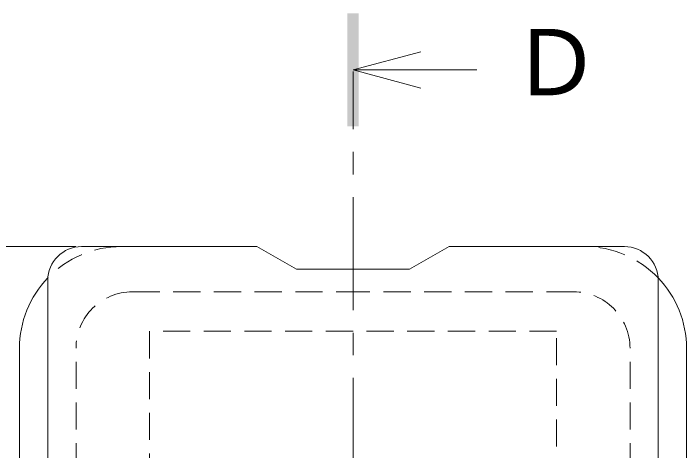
# Model space of a CAD drawing. Units: millimetres on the paper, enlarged 5 times, with parts at other scales. Extents: x -1338 to 1340, y -985 to 867.
# Drawn here: x 778.6 to 927.4, y -332.6 to -235.9 of the extents above; entities that cross this region are included whole.
import ezdxf
from ezdxf.enums import TextEntityAlignment as Align

# ---------------------------------------------------------------- set-up
doc = ezdxf.new("R2010")
doc.units = ezdxf.units.MM
doc.header["$LTSCALE"] = 5
doc.linetypes.add('CHAIN1', pattern=[8, 5, -1, 1, -1])
doc.linetypes.add('DASHED1', pattern=[1.8, 1.2, -0.6])
for name, color, linetype, lineweight in [('D-4', 7, 'Continuous', 9), ('D-5', 7, 'Continuous', 9), ('D-7', 6, 'Continuous', 5), ('D-8', 4, 'Continuous', 9)]:
    doc.layers.add(name, color=color, linetype=linetype, lineweight=lineweight)
doc.styles.add('ＭＳ ゴシック', font='')
doc.styles.get('ＭＳ ゴシック').set_extended_font_data('MS Gothic')

msp = doc.modelspace()

# ---------------------------------------------------------------- linework, layer by layer
at = {"layer": 'D-4'}
msp.add_line((690.224, -287.475), (792.339, -287.475), dxfattribs=at)
at = {"layer": 'D-5', "color": 4}
for q in [(868.63, -244.42), (868.63, -252.42), (880.979, -248.42)]:
    msp.add_line((853.63, -248.42), q, dxfattribs=at)
at = {"layer": 'D-5', "color": 4, "linetype": 'CHAIN1'}
msp.add_line((853.63, -461.529), (853.63, -248.754), dxfattribs=at)
at = {"layer": 'D-5', "color": 4}
msp.add_solid([(852.38, -260.92), (854.88, -260.92), (852.38, -235.92), (854.88, -235.92)], dxfattribs=at)
at = {"layer": 'D-7'}
for p, q in [((832.38, -287.475), (793.631, -287.475)), ((832.38, -287.475), (841.13, -292.475)), ((866.13, -292.475), (874.88, -287.475)), ((913.63, -287.475), (874.88, -287.475)), ((866.13, -292.475), (841.13, -292.475)), ((786.131, -414.975), (786.131, -294.975)), ((921.131, -414.975), (921.131, -294.975)), ((779.88, -399.975), (779.88, -309.975)), ((927.38, -399.975), (927.38, -309.975))]:
    msp.add_line(p, q, dxfattribs=at)
at = {"layer": 'D-7', "linetype": 'DASHED1'}
for p, q in [((802.38, -287.475), (832.38, -287.475)), ((904.88, -287.475), (874.88, -287.475)), ((804.88, -297.475), (853.63, -297.475)), ((902.38, -297.475), (853.63, -297.475)), ((792.38, -399.975), (792.38, -309.975)), ((914.88, -399.975), (914.88, -309.975))]:
    msp.add_line(p, q, dxfattribs=at)
at = {"layer": 'D-7'}
for centre, radius, start, end in [((793.631, -294.975), 7.5, 90, 180), ((913.63, -294.975), 7.5, 0, 90), ((802.38, -309.975), 22.5, 136.1502, 180), ((904.88, -309.975), 22.5, 0, 43.84658)]:
    msp.add_arc(centre, radius, start, end, dxfattribs=at)
at = {"layer": 'D-7', "linetype": 'DASHED1'}
for centre, radius, start, end in [((802.38, -309.975), 22.5, 90, 136.1502), ((904.88, -309.975), 22.5, 43.84658, 90), ((804.88, -309.975), 12.5, 90, 180), ((902.38, -309.975), 12.5, 0, 90)]:
    msp.add_arc(centre, radius, start, end, dxfattribs=at)
at = {"layer": 'D-8', "linetype": 'DASHED1'}
for p, q in [((898.63, -306.225), (808.63, -306.225)), ((808.63, -306.225), (808.63, -403.725))]:
    msp.add_line(p, q, dxfattribs=at)
msp.add_lwpolyline([(808.63, -403.725), (898.63, -403.725), (898.63, -306.225)], dxfattribs=at)

# ---------------------------------------------------------------- texts
at = {"layer": 'D-5', "color": 2, "style": 'ＭＳ ゴシック'}
msp.add_text('Ｄ', height=14.66, dxfattribs=at).set_placement((888.479, -258.42), align=Align.BOTTOM_LEFT)

doc.saveas('drawing.dxf')
